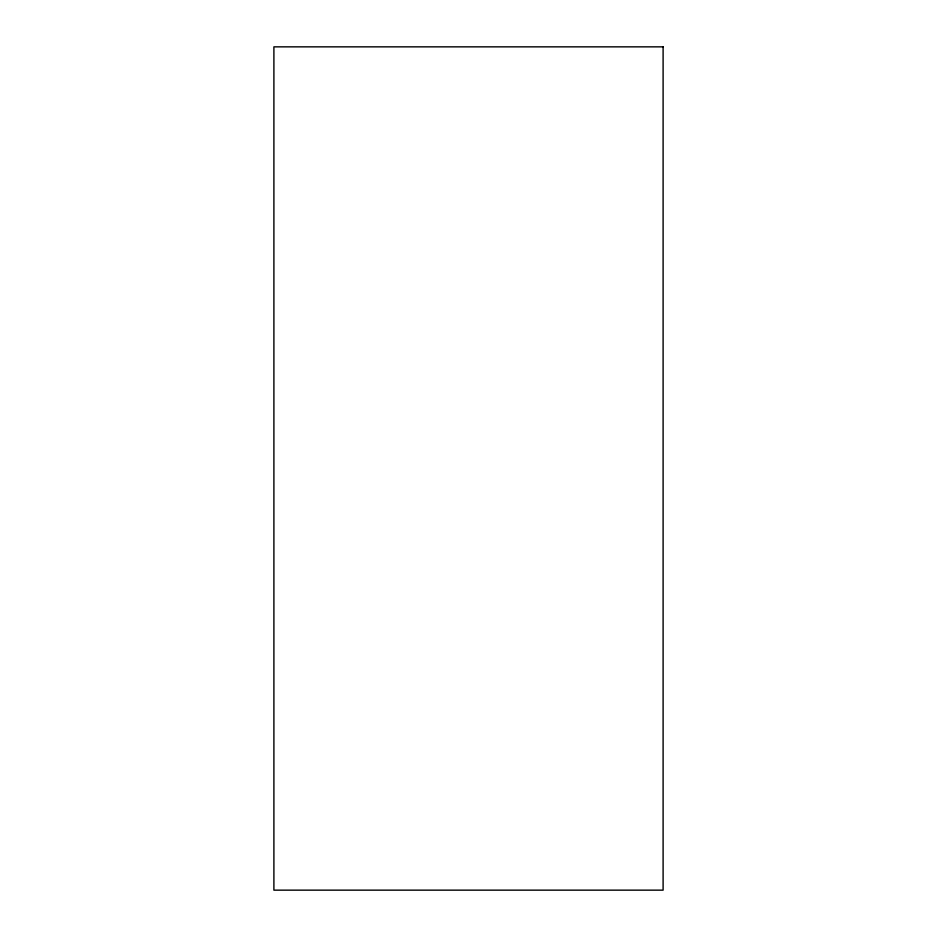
<?xml version="1.0" encoding="UTF-8"?>
<svg xmlns="http://www.w3.org/2000/svg" width="937" height="937" viewBox="0 0 937 937"><rect width="100%" height="100%" fill="white"/><g stroke="black" fill="none" stroke-linecap="round" stroke-linejoin="round"><path stroke-width="1.41" d="M663.103 46.85L273.897 46.85L273.897 890.15L663.103 890.15L663.103 46.85"/></g></svg>
